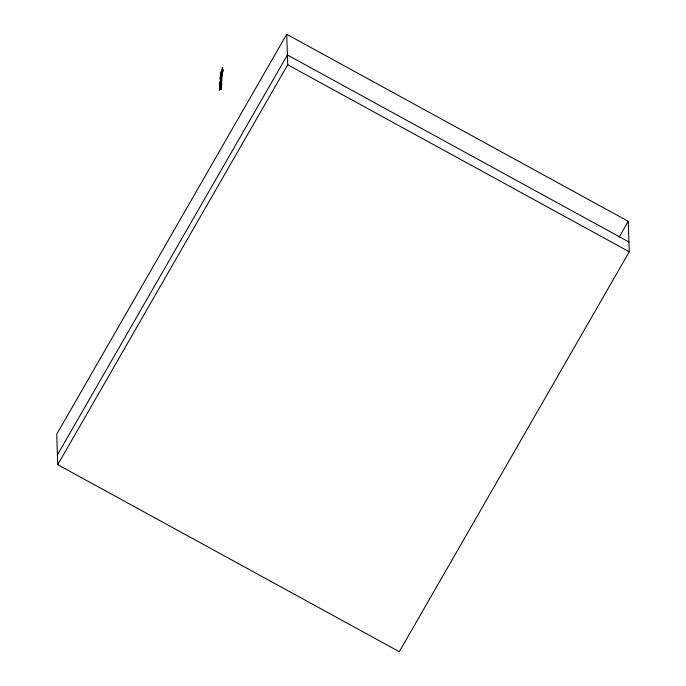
<?xml version="1.0" encoding="UTF-8"?>
<svg xmlns="http://www.w3.org/2000/svg" width="686" height="686" viewBox="0 0 686 686"><rect width="100%" height="100%" fill="white"/><g stroke="black" fill="none" stroke-linecap="round" stroke-linejoin="round"><path stroke-width="1.03" d="M221.441 85.458L221.672 84.395L220.755 89.592L221.398 86.093M221.064 74.037L221.252 72.51L220.292 78.839M220.12 82.243L220.069 86.239L222.11 74.157L221.947 71.121M222.804 70.529L222.658 71.721M221.295 86.522L221.132 81.171M220.146 82.895L219.529 90.2L219.914 88.443L219.623 89.686M219.537 89.6L220.12 82.997M220.755 89.592L221.389 85.896M220.283 78.83L221.381 71.138L220.189 78.144L220.343 77.398M222.521 68.025L222.899 69.415L222.281 73.745L222.727 70.95M220.772 89.523L221.424 85.853M220.969 75.074L220.48 78.238L221.329 73.411M221.312 86.693L221.381 86.264M220.755 89.412L220.12 85.939M221.389 86.084L221.672 84.395M221.964 71.764L222.624 67.322L221.389 72.682M221.535 84.935L222.024 74.663M219.58 85.99L220.463 78.264M221.578 81.171L221.81 80.159M222.401 73.419L222.83 69.732M219.897 87.482L219.829 88.777M286.714 34.3L56.732 434.212L57.744 464.679L399.286 651.7L629.268 251.788L628.256 221.321L286.714 34.3L287.726 64.767L57.744 464.679M57.418 454.887L287.4 54.974L628.942 241.995M619.192 237.09L628.256 221.321M221.981 71.678L222.367 71.91M287.726 64.767L629.268 251.788"/></g></svg>
